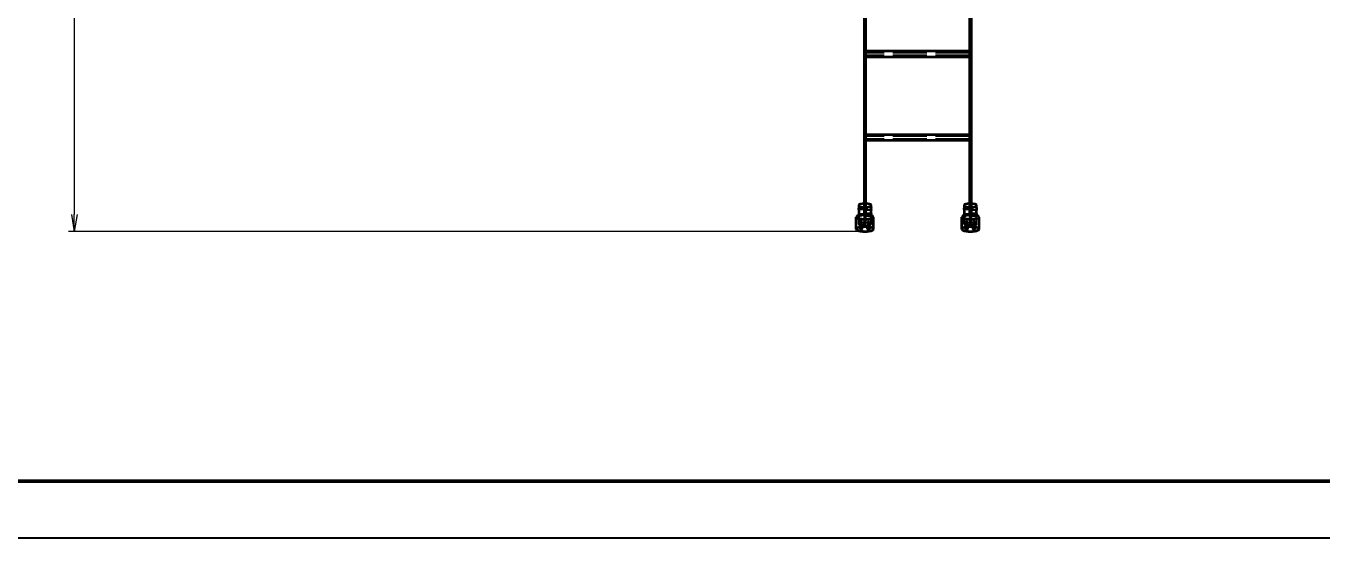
# Model space of a CAD drawing. Header units: millimetres. Extents: x -73083 to 81340, y -6859 to 6812.
# Drawn here: x -70348 to -65114, y -6850 to -4785 of the extents above; entities that cross this region are included whole.
import ezdxf

# ---------------------------------------------------------------- set-up
doc = ezdxf.new("R2010")
doc.units = ezdxf.units.MM
doc.linetypes.add('AM_ISO02W050', pattern=[7.5, 6, -1.5])
doc.layers.add('A3', color=7, linetype='Continuous', plot=False)
doc.layers.add('AM_HID', color=1, linetype='AM_ISO02W050', lineweight=25)
doc.layers.add('AM_VIS', color=7, linetype='Continuous', lineweight=50)
doc.layers.add('word_dim', color=253, linetype='Continuous')
doc.styles.get("Standard").update_dxf_attribs({"font": 'romans.shx', "bigfont": 'bigfont.shx'})
doc.dimstyles.new('STANDARD 1-23', dxfattribs={"dimscale": 23, "dimtxt": 3.5, "dimasz": 3, "dimexe": 1, "dimexo": 0, "dimgap": 1, "dimtad": 3, "dimdsep": 46, "dimtxsty": 'Standard', "dimblk1": 'OPEN', "dimblk2": 'OPEN', "dimsah": 1, "dimcen": 0, "dimclrd": 256, "dimclre": 256, "dimclrt": 3, "dimazin": 2, "dimtfac": 1, "dimtmove": 0, "dimatfit": 3, "dimldrblk": 'OPEN', "dimfxl": 0, "dimtolj": 1, "dimtzin": 0, "dimlwd": 13, "dimlwe": 13, "dimarcsym": 0})

# ---------------------------------------------------------------- blocks, each defined once
blk = doc.blocks.new('_Open')
at = {"color": 0, "lineweight": -2}
for p, q in [((-1, 0.167), (0, 0)), ((-1, -0.167), (0, 0)), ((0, 0), (-1, 0))]:
    blk.add_line(p, q, dxfattribs=at)
blk = doc.blocks.new('*D1040')
at = {"layer": 'DEFPOINTS', "color": 0, "ltscale": 2}
for p in [(-68078.9, -1592.7), (-70152.9, -5613.8), (-66960, -5613.8)]:
    blk.add_point(p, dxfattribs=at)
at = {"layer": 'word_dim', "lineweight": 13, "ltscale": 2}
for p, q in [((-68078.9, -1592.7), (-70175.9, -1592.7)), ((-70152.9, -1661.7), (-70152.9, -5544.8)), ((-66960, -5613.8), (-70175.9, -5613.8))]:
    blk.add_line(p, q, dxfattribs=at)
at = {"layer": 'word_dim', "lineweight": 13, "ltscale": 2, "xscale": 69, "yscale": 69, "zscale": 69}
for p, rotation in [((-70152.9, -1592.7), 90), ((-70152.9, -5613.8), 270)]:
    blk.add_blockref('_Open', p, dxfattribs=dict(at, rotation=rotation))
at = {"layer": 'word_dim', "color": 3, "ltscale": 2, "insert": (-70216.1, -3603.3), "char_height": 80.5, "attachment_point": 5, "rotation": 90}
blk.add_mtext('\\A1;4021.2', dxfattribs=at)

msp = doc.modelspace()

# ---------------------------------------------------------------- linework, layer by layer
at = {"color": 7, "lineweight": 35, "ltscale": 23}
for p, q in [((-66962.98027, -4727.19299), (-66962.97979, -5546.60314)), ((-66956.98027, -4726.45422), (-66956.97979, -5546.60314)), ((-66536.98027, -4726.45373), (-66536.97979, -5546.55285)), ((-66530.98027, -4727.1925), (-66530.97979, -5546.55285)), ((-66956.98027, -4887.00061), (-66956.98027, -4888.79504)), ((-66536.98027, -4887.00061), (-66956.98027, -4887.00061)), ((-66956.98027, -4904.71057), (-66956.98027, -4888.79504)), ((-66956.98003, -4904.71057), (-66956.98003, -4906.90539)), ((-66956.98003, -4910.60559), (-66956.98003, -4906.90539)), ((-66956.98003, -4910.60559), (-66956.98003, -4910.61633)), ((-66536.98003, -4910.61584), (-66956.98003, -4910.61633)), ((-66536.98003, -5223.61047), (-66956.98003, -5223.61096)), ((-66956.98003, -5223.61096), (-66956.98003, -5225.40539)), ((-66956.98003, -5241.32092), (-66956.98003, -5225.40539)), ((-66956.98003, -5241.32092), (-66956.98003, -5243.51574)), ((-66956.98003, -5247.21594), (-66956.98003, -5243.51574)), ((-66956.98003, -5247.21594), (-66956.98003, -5247.22668)), ((-66536.98003, -5247.22619), (-66956.98003, -5247.22668)), ((-66984.97979, -5508.01965), (-66984.97979, -5520.08117)), ((-66984.97979, -5524.80969), (-66984.97979, -5544.12463)), ((-66962.97979, -5501.21984), (-66962.97979, -5546.60314)), ((-66956.97979, -5546.60314), (-66956.97979, -5501.26965)), ((-66934.97979, -5517.20812), (-66934.97979, -5508.06896)), ((-66934.97979, -5541.25207), (-66934.97979, -5527.78137)), ((-66558.97979, -5508.01867), (-66558.97979, -5520.08068)), ((-66558.97979, -5524.80969), (-66558.97979, -5544.12414)), ((-66536.97979, -5501.21984), (-66536.97979, -5546.55285)), ((-66530.97979, -5546.55285), (-66530.97979, -5501.26916)), ((-66508.97979, -5517.20812), (-66508.97979, -5508.06848)), ((-66508.97979, -5541.25158), (-66508.97979, -5527.78137)), ((-66994.97979, -5604.24328), (-66994.97979, -5556.15588)), ((-66984.97979, -5548.85363), (-66984.97979, -5549.44543)), ((-66924.97979, -5604.24328), (-66924.97979, -5556.15588)), ((-66568.97979, -5604.19348), (-66568.97979, -5556.10607)), ((-66558.97979, -5548.85314), (-66558.97979, -5549.39562)), ((-66498.97979, -5604.19348), (-66498.97979, -5556.10607))]:
    msp.add_line(p, q, dxfattribs=at)
for points in [[(-66984.97075, -5519.98742), (-66984.97271, -5519.9884), (-66984.97368, -5519.99084), (-66984.97564, -5519.99816), (-66984.97979, -5520.08117)], [(-66984.97979, -5520.08117), (-66984.93657, -5520.95227), (-66984.86773, -5522.44543)], [(-66984.97979, -5524.80969), (-66984.97026, -5524.52404), (-66984.91558, -5523.57434), (-66984.85918, -5521.93176), (-66984.88652, -5520.72082)], [(-66984.97075, -5544.03088), (-66984.97246, -5544.03234), (-66984.97368, -5544.0343), (-66984.97564, -5544.04162), (-66984.97979, -5544.12463)], [(-66984.97979, -5544.12463), (-66984.93657, -5544.99572), (-66984.86773, -5546.48889)], [(-66984.97979, -5548.85363), (-66984.97026, -5548.5675), (-66984.91558, -5547.61779), (-66984.85918, -5545.9757), (-66984.88652, -5544.76477)], [(-66984.88652, -5520.72082), (-66984.93535, -5520.15783), (-66984.95855, -5520.01672), (-66984.96709, -5519.99084), (-66984.9688, -5519.9884), (-66984.96953, -5519.98791), (-66984.97075, -5519.98742)], [(-66984.88652, -5544.76477), (-66984.93511, -5544.20129), (-66984.95855, -5544.06018), (-66984.96709, -5544.0343), (-66984.9688, -5544.03234), (-66984.96953, -5544.03137), (-66984.97075, -5544.03088)], [(-66935.48638, -5542.63098), (-66935.57891, -5543.50256), (-66935.62725, -5544.46887), (-66935.62725, -5545.50695), (-66935.58062, -5546.56701), (-66935.50322, -5547.53039), (-66935.28643, -5549.36145)], [(-66935.48638, -5518.58703), (-66935.6126, -5520.00646), (-66935.62383, -5521.60217), (-66935.53594, -5523.12414), (-66935.43706, -5524.12072), (-66935.19683, -5525.9591), (-66935.00884, -5527.36291), (-66934.97979, -5527.78137)], [(-66934.97979, -5517.20812), (-66935.01323, -5517.75305), (-66935.21636, -5519.44592), (-66935.39482, -5521.01721), (-66935.46733, -5521.8468), (-66935.53765, -5523.10803)], [(-66934.97979, -5541.25207), (-66935.01323, -5541.79699), (-66935.21636, -5543.48986), (-66935.39482, -5545.06066), (-66935.46733, -5545.89025), (-66935.53765, -5547.15148)], [(-66935.48638, -5518.58703), (-66935.29692, -5517.57336), (-66935.19536, -5517.22521), (-66935.10332, -5517.01086), (-66935.07109, -5516.96594), (-66935.05669, -5516.95275), (-66935.04302, -5516.94641), (-66935.03691, -5516.94543)], [(-66935.48638, -5542.63098), (-66935.29692, -5541.6173), (-66935.19536, -5541.26867), (-66935.10332, -5541.05432), (-66935.07109, -5541.00939), (-66935.05669, -5540.99621), (-66935.04302, -5540.98986), (-66935.03667, -5540.98889)], [(-66935.03691, -5516.94543), (-66935.02495, -5516.94885), (-66935.01787, -5516.95471), (-66935.00542, -5516.97521), (-66934.99102, -5517.02795), (-66934.97979, -5517.20812)], [(-66935.03667, -5540.98889), (-66935.02495, -5540.9923), (-66935.01787, -5540.99816), (-66935.00542, -5541.01867), (-66934.99102, -5541.07141), (-66934.97979, -5541.25207)], [(-66558.97075, -5519.98693), (-66558.97271, -5519.9884), (-66558.97368, -5519.99035), (-66558.97564, -5519.99768), (-66558.97979, -5520.08068)], [(-66558.97979, -5520.08068), (-66558.93657, -5520.95178), (-66558.86773, -5522.44494)], [(-66558.97979, -5524.80969), (-66558.97026, -5524.52355), (-66558.91558, -5523.57385), (-66558.85918, -5521.93176), (-66558.88652, -5520.72033)], [(-66558.97075, -5544.03039), (-66558.97246, -5544.03186), (-66558.97368, -5544.03381), (-66558.97564, -5544.04113), (-66558.97979, -5544.12414)], [(-66558.97979, -5544.12414), (-66558.93657, -5544.99523), (-66558.86773, -5546.4884)], [(-66558.97979, -5548.85314), (-66558.97026, -5548.56701), (-66558.91558, -5547.6173), (-66558.85918, -5545.97521), (-66558.88652, -5544.76379)], [(-66558.88652, -5520.72033), (-66558.93535, -5520.15734), (-66558.95855, -5520.01623), (-66558.96709, -5519.99035), (-66558.9688, -5519.98791), (-66558.96953, -5519.98742), (-66558.97075, -5519.98693)], [(-66558.88652, -5544.76379), (-66558.93511, -5544.20129), (-66558.95855, -5544.05969), (-66558.96709, -5544.03381), (-66558.9688, -5544.03137), (-66558.96953, -5544.03088), (-66558.97075, -5544.03039)], [(-66509.48638, -5542.63049), (-66509.57793, -5543.48937), (-66509.62651, -5544.44104), (-66509.62798, -5545.47424), (-66509.58281, -5546.53039), (-66509.50737, -5547.48742), (-66509.29351, -5549.31018)], [(-66509.48638, -5518.58703), (-66509.6126, -5520.00598), (-66509.62383, -5521.60168), (-66509.53594, -5523.12365), (-66509.43706, -5524.12023), (-66509.19683, -5525.95861), (-66509.00884, -5527.36242), (-66508.97979, -5527.78137)], [(-66508.97979, -5517.20812), (-66509.01323, -5517.75256), (-66509.21636, -5519.44543), (-66509.39482, -5521.01672), (-66509.46733, -5521.84631), (-66509.53765, -5523.10754)], [(-66508.97979, -5541.25158), (-66509.01323, -5541.7965), (-66509.21636, -5543.48937), (-66509.39482, -5545.06018), (-66509.46733, -5545.88977), (-66509.53765, -5547.151)], [(-66509.48638, -5518.58703), (-66509.29692, -5517.57336), (-66509.19536, -5517.22473), (-66509.10332, -5517.01037), (-66509.07109, -5516.96545), (-66509.05669, -5516.95227), (-66509.04302, -5516.94592), (-66509.03691, -5516.94494)], [(-66509.48638, -5542.63049), (-66509.29692, -5541.61682), (-66509.19536, -5541.26867), (-66509.10332, -5541.05383), (-66509.07109, -5541.00891), (-66509.05669, -5540.99621), (-66509.04302, -5540.98937), (-66509.03667, -5540.9884)], [(-66509.03691, -5516.94494), (-66509.02495, -5516.94836), (-66509.01787, -5516.95422), (-66509.00542, -5516.97473), (-66508.99102, -5517.02746), (-66508.97979, -5517.20812)], [(-66509.03667, -5540.9884), (-66509.02495, -5540.99182), (-66509.01787, -5540.99816), (-66509.00542, -5541.01867), (-66508.99102, -5541.07092), (-66508.97979, -5541.25158)]]:
    msp.add_lwpolyline(points, dxfattribs=at)
for centre, major_axis, start_param, end_param in [((-66959.97979, -5556.15588), (35, 0), 0.0000012098, 3.1415938633), ((-66959.97979, -5508.01916), (-25, 0), 4.8326800799, 6.2831865243), ((-66959.97979, -5508.06896), (25, 0), 0.0000012171, 1.4505076615), ((-66533.97979, -5556.10607), (35, 0), 0.0000012098, 3.1415938633), ((-66533.97979, -5508.01867), (-25, 0), 4.8326800799, 6.2831865243), ((-66533.97979, -5508.06848), (25, 0), 0.0000012171, 1.4505076615), ((-66959.97979, -5604.24328), (35, 0), 0.0000012097, 3.1415938633), ((-66533.97979, -5604.19348), (35, 0), 0.0000012097, 3.1415938633), ((-66959.97979, -5604.24328), (35, 0), 3.1415938633, 6.2831865169), ((-66974.97979, -5604.24328), (5.5, 0), 3.1415620575, 6.2831547108), ((-66974.97979, -5604.24328), (5.5, 0), 2.6415938639, 3.1415620575), ((-66974.97979, -5604.24328), (5.5, 0), 6.2831547111, 8.9247791705), ((-66944.97979, -5604.24328), (5.5, 0), 3.1415620562, 6.2831547111), ((-66944.97979, -5604.24328), (5.5, 0), 2.6415938617, 3.1415620562), ((-66944.97979, -5604.24328), (5.5, 0), 6.2831547111, 8.9247791689), ((-66533.97979, -5604.19348), (35, 0), 3.1415938633, 6.2831865169), ((-66548.97979, -5604.19348), (5.5, 0), 3.1415620575, 6.2831547108), ((-66548.97979, -5604.19348), (5.5, 0), 2.6415938639, 3.1415620575), ((-66548.97979, -5604.19348), (5.5, 0), 6.2831547111, 8.9247791705), ((-66518.97979, -5604.19348), (5.5, 0), 3.1415620562, 6.2831547111), ((-66518.97979, -5604.19348), (5.5, 0), 2.6415938617, 3.1415620562), ((-66518.97979, -5604.19348), (5.5, 0), 6.2831547111, 8.9247791689)]:
    msp.add_ellipse(centre, major_axis=major_axis, ratio=0.2739512332, start_param=start_param, end_param=end_param, dxfattribs=at)
at = {"layer": 'A3', "linetype": 'Continuous'}
msp.add_lwpolyline([(-73083.10116, 6811.76774), (-53740.10116, 6811.76774), (-53740.10116, -6850.23226), (-73083.10116, -6850.23226)], close=True, dxfattribs=at)
at = {"layer": 'AM_HID', "ltscale": 23}
for p, q in [((-66536.98027, -4889.54895), (-66956.98027, -4889.54943)), ((-66536.98003, -4893.1466), (-66956.98003, -4893.14709)), ((-66536.98003, -4904.46984), (-66956.98003, -4904.47033)), ((-66536.98003, -4908.06701), (-66956.98003, -4908.0675)), ((-66536.98027, -4887.00061), (-66536.98027, -4888.79504)), ((-66536.98027, -4904.71008), (-66536.98027, -4888.79504)), ((-66536.98003, -4904.71008), (-66536.98003, -4906.9049)), ((-66536.98003, -4910.60559), (-66536.98003, -4906.9049)), ((-66536.98003, -4910.60559), (-66536.98003, -4910.61584)), ((-66536.98003, -5226.1593), (-66956.98003, -5226.15979)), ((-66536.98003, -5229.75695), (-66956.98003, -5229.75744)), ((-66536.98003, -5223.61047), (-66536.98003, -5225.40539)), ((-66536.98003, -5241.32043), (-66536.98003, -5225.40539)), ((-66536.98003, -5241.0802), (-66956.98003, -5241.0802)), ((-66536.98003, -5244.67736), (-66956.98003, -5244.67785)), ((-66536.98003, -5241.32043), (-66536.98003, -5243.51525)), ((-66536.98003, -5247.21545), (-66536.98003, -5243.51525)), ((-66536.98003, -5247.21545), (-66536.98003, -5247.22619)), ((-66962.97979, -5519.98693), (-66984.97026, -5519.98693)), ((-66962.97979, -5524.90393), (-66984.97026, -5524.90393)), ((-66962.97979, -5544.03039), (-66984.97026, -5544.03039)), ((-66956.97979, -5518.99523), (-66962.97979, -5518.99523)), ((-66956.97979, -5525.99523), (-66962.97979, -5525.99523)), ((-66956.97979, -5543.03869), (-66962.97979, -5543.03869)), ((-66962.97979, -5546.60314), (-66962.97979, -5578.1593)), ((-66962.97979, -5546.60314), (-66962.97979, -5578.1593)), ((-66951.97979, -5518.94543), (-66956.97979, -5518.94543)), ((-66951.97979, -5525.94543), (-66956.97979, -5525.94543)), ((-66951.97979, -5542.98889), (-66956.97979, -5542.98937)), ((-66956.97979, -5546.60314), (-66956.97979, -5578.1593)), ((-66956.97979, -5578.2091), (-66956.97979, -5546.60314)), ((-66951.97979, -5518.58703), (-66951.97979, -5516.94543)), ((-66935.03691, -5516.94543), (-66951.97979, -5516.94543)), ((-66951.97979, -5518.58703), (-66951.97979, -5527.94543)), ((-66935.01494, -5527.94543), (-66951.97979, -5527.94543)), ((-66951.97979, -5542.63098), (-66951.97979, -5540.98889)), ((-66935.03691, -5540.98889), (-66951.97979, -5540.98889)), ((-66951.97979, -5542.63098), (-66951.97979, -5551.98889)), ((-66536.97979, -5519.98645), (-66558.97026, -5519.98645)), ((-66536.97979, -5524.90344), (-66558.97026, -5524.90344)), ((-66536.97979, -5544.03039), (-66558.97026, -5544.03039)), ((-66536.97979, -5518.99475), (-66530.97979, -5518.99475)), ((-66536.97979, -5525.99475), (-66530.97979, -5525.99475)), ((-66536.97979, -5543.0382), (-66530.97979, -5543.0382)), ((-66536.97979, -5546.55285), (-66536.97979, -5578.1593)), ((-66536.97979, -5546.55285), (-66536.97979, -5578.1593)), ((-66525.97979, -5518.94494), (-66530.97979, -5518.94494)), ((-66525.97979, -5525.94494), (-66530.97979, -5525.94494)), ((-66525.97979, -5542.9884), (-66530.97979, -5542.9884)), ((-66530.97979, -5546.55285), (-66530.97979, -5578.1593)), ((-66530.97979, -5578.20861), (-66530.97979, -5546.55285)), ((-66525.97979, -5518.58703), (-66525.97979, -5516.94494)), ((-66509.03691, -5516.94494), (-66525.97979, -5516.94494)), ((-66525.97979, -5518.58703), (-66525.97979, -5527.94494)), ((-66509.01494, -5527.94494), (-66525.97979, -5527.94494)), ((-66525.97979, -5542.63049), (-66525.97979, -5540.9884)), ((-66509.03691, -5540.9884), (-66525.97979, -5540.9884)), ((-66525.97979, -5542.63049), (-66525.97979, -5551.9884)), ((-66984.97979, -5549.44543), (-66984.97979, -5584.9591)), ((-66984.97979, -5585.00842), (-66984.97979, -5556.15588)), ((-66962.97979, -5548.94738), (-66984.97026, -5548.94738)), ((-66980.47979, -5604.24328), (-66980.47979, -5594.62561)), ((-66978.47979, -5594.62561), (-66978.47979, -5585.00842)), ((-66977.43828, -5585.00842), (-66977.43828, -5573.46691)), ((-66974.97979, -5572.10217), (-66977.11821, -5573.13488)), ((-66974.97979, -5572.10217), (-66972.84356, -5573.13391)), ((-66972.52129, -5585.00842), (-66972.52129, -5573.4674)), ((-66971.47979, -5594.62561), (-66971.47979, -5585.00842)), ((-66969.47979, -5604.24328), (-66969.47979, -5594.62609)), ((-66956.97979, -5550.03869), (-66962.97979, -5550.03869)), ((-66962.97979, -5591.85705), (-66962.97979, -5578.1593)), ((-66962.97979, -5578.1593), (-66956.97979, -5578.1593)), ((-66962.97979, -5591.75793), (-66962.97979, -5578.1593)), ((-66962.97979, -5591.85705), (-66956.97979, -5591.85705)), ((-66951.97979, -5549.98889), (-66956.97979, -5549.98937)), ((-66956.97979, -5591.85705), (-66956.97979, -5578.1593)), ((-66956.97979, -5591.80773), (-66956.97979, -5578.2091)), ((-66935.01494, -5551.98889), (-66951.97979, -5551.98889)), ((-66950.47979, -5604.24328), (-66950.47979, -5594.62561)), ((-66948.47979, -5594.62561), (-66948.47979, -5585.00842)), ((-66947.43828, -5585.00842), (-66947.43828, -5573.4674)), ((-66947.11821, -5573.13488), (-66947.13726, -5573.14465)), ((-66944.97979, -5572.10217), (-66947.11821, -5573.13488)), ((-66944.97979, -5572.10217), (-66942.84185, -5573.13488)), ((-66942.52129, -5585.00842), (-66942.52129, -5573.46691)), ((-66941.47979, -5594.62561), (-66941.47979, -5585.00842)), ((-66939.47979, -5604.24328), (-66939.47979, -5594.62561)), ((-66934.97979, -5585.00842), (-66934.97979, -5551.82531)), ((-66934.97979, -5585.00842), (-66934.97979, -5556.15588)), ((-66558.97979, -5549.39562), (-66558.97979, -5584.95861)), ((-66558.97979, -5584.95861), (-66558.97979, -5556.10607)), ((-66536.97979, -5548.94738), (-66558.97026, -5548.94738)), ((-66554.47979, -5604.19348), (-66554.47979, -5594.5758)), ((-66552.47979, -5594.5758), (-66552.47979, -5584.95812)), ((-66551.43828, -5585.00793), (-66551.43828, -5573.46691)), ((-66548.97979, -5572.10168), (-66551.11821, -5573.13488)), ((-66548.97979, -5572.10168), (-66546.84356, -5573.13391)), ((-66546.52129, -5585.00793), (-66546.52129, -5573.46691)), ((-66545.47979, -5594.5758), (-66545.47979, -5584.95861)), ((-66543.47979, -5604.19348), (-66543.47979, -5594.5758)), ((-66536.97979, -5550.0382), (-66530.97979, -5550.0382)), ((-66536.97979, -5591.85656), (-66536.97979, -5578.1593)), ((-66536.97979, -5578.1593), (-66530.97979, -5578.1593)), ((-66536.97979, -5591.75793), (-66536.97979, -5578.1593)), ((-66536.97979, -5591.85656), (-66530.97979, -5591.85656)), ((-66525.97979, -5549.9884), (-66530.97979, -5549.9884)), ((-66530.97979, -5591.85656), (-66530.97979, -5578.1593)), ((-66530.97979, -5591.80725), (-66530.97979, -5578.20861)), ((-66509.01494, -5551.9884), (-66525.97979, -5551.9884)), ((-66524.47979, -5604.19348), (-66524.47979, -5594.5758)), ((-66522.47979, -5594.5758), (-66522.47979, -5584.95812)), ((-66521.43828, -5585.00793), (-66521.43828, -5573.46691)), ((-66521.11821, -5573.13488), (-66521.13726, -5573.14416)), ((-66518.97979, -5572.10168), (-66521.11821, -5573.13488)), ((-66518.97979, -5572.10168), (-66516.84185, -5573.13439)), ((-66516.52129, -5585.00793), (-66516.52129, -5573.46691)), ((-66515.47979, -5594.5758), (-66515.47979, -5584.95861)), ((-66513.47979, -5604.19348), (-66513.47979, -5594.5758)), ((-66508.97979, -5585.00793), (-66508.97979, -5551.82482)), ((-66508.97979, -5584.95812), (-66508.97979, -5556.10607))]:
    msp.add_line(p, q, dxfattribs=at)
for points in [[(-66984.97075, -5524.90344), (-66984.97271, -5524.90246), (-66984.97368, -5524.90051), (-66984.97564, -5524.89318), (-66984.97979, -5524.80969)], [(-66984.88652, -5524.17004), (-66984.93535, -5524.73352), (-66984.95855, -5524.87463), (-66984.96709, -5524.90051), (-66984.9688, -5524.90246), (-66984.96953, -5524.90344), (-66984.97075, -5524.90344)], [(-66935.53765, -5523.10803), (-66935.53594, -5524.79943), (-66935.41533, -5526.30383)], [(-66935.53765, -5547.15148), (-66935.53594, -5548.84289), (-66935.41533, -5550.34729)], [(-66935.01494, -5527.94543), (-66935.02031, -5527.94445), (-66935.03203, -5527.93713), (-66935.04522, -5527.92199), (-66935.07476, -5527.87023), (-66935.15459, -5527.65148), (-66935.24443, -5527.3048), (-66935.41533, -5526.30383)], [(-66934.97979, -5527.78137), (-66934.98687, -5527.89465), (-66934.99565, -5527.92687), (-66935.00322, -5527.93957), (-66935.00762, -5527.94348), (-66935.01494, -5527.94543)], [(-66558.97075, -5524.90344), (-66558.97271, -5524.90197), (-66558.97368, -5524.90002), (-66558.97564, -5524.8927), (-66558.97979, -5524.80969)], [(-66558.88652, -5524.17004), (-66558.93535, -5524.73303), (-66558.95855, -5524.87414), (-66558.96709, -5524.90002), (-66558.9688, -5524.90246), (-66558.96953, -5524.90295), (-66558.97075, -5524.90344)], [(-66509.53765, -5523.10754), (-66509.53594, -5524.79895), (-66509.41533, -5526.30334)], [(-66509.53765, -5547.151), (-66509.53594, -5548.84289), (-66509.41533, -5550.3468)], [(-66509.01494, -5527.94494), (-66509.02031, -5527.94396), (-66509.03203, -5527.93664), (-66509.04522, -5527.92199), (-66509.07476, -5527.87023), (-66509.15459, -5527.65148), (-66509.24443, -5527.3048), (-66509.41533, -5526.30334)], [(-66508.97979, -5527.78137), (-66508.98687, -5527.89416), (-66508.99565, -5527.92687), (-66509.00322, -5527.93957), (-66509.00762, -5527.94299), (-66509.01494, -5527.94494)], [(-66984.97075, -5548.94738), (-66984.97246, -5548.94592), (-66984.97368, -5548.94396), (-66984.97564, -5548.93664), (-66984.97979, -5548.85363)], [(-66984.88652, -5548.21398), (-66984.93511, -5548.77697), (-66984.95855, -5548.91809), (-66984.96709, -5548.94396), (-66984.9688, -5548.94641), (-66984.96953, -5548.94689), (-66984.97075, -5548.94738)], [(-66977.13726, -5573.14465), (-66977.28716, -5573.23498), (-66977.38677, -5573.3302), (-66977.43779, -5573.46447)], [(-66977.43779, -5573.46447), (-66977.41265, -5573.56457), (-66977.33721, -5573.65832), (-66977.21416, -5573.74816), (-66976.80571, -5573.91809), (-66976.15972, -5574.05822), (-66975.52617, -5574.12414), (-66974.75444, -5574.13781), (-66974.0457, -5574.08996), (-66973.32036, -5573.96398), (-66972.82232, -5573.79016)], [(-66942.84185, -5573.13488), (-66943.13311, -5573.02258), (-66943.50151, -5572.92932), (-66944.40581, -5572.81262), (-66944.98223, -5572.79406), (-66945.93926, -5572.84729), (-66946.64263, -5572.97131), (-66947.11821, -5573.13488)], [(-66942.52153, -5573.46887), (-66942.55181, -5573.36242), (-66942.63945, -5573.26135), (-66942.84185, -5573.13488)], [(-66942.82232, -5573.79016), (-66942.57256, -5573.60412), (-66942.52153, -5573.46887)], [(-66935.01494, -5551.98889), (-66935.02031, -5551.9884), (-66935.03203, -5551.98059), (-66935.04522, -5551.96594), (-66935.07476, -5551.91418), (-66935.15459, -5551.69543), (-66935.24443, -5551.34875), (-66935.41533, -5550.34729)], [(-66935.28643, -5549.36145), (-66935.0396, -5551.14025), (-66934.97979, -5551.82531)], [(-66934.97979, -5551.82531), (-66934.98687, -5551.93811), (-66934.99565, -5551.97082), (-66935.00322, -5551.98352), (-66935.00762, -5551.98693), (-66935.01494, -5551.98889)], [(-66558.97075, -5548.94689), (-66558.97246, -5548.94543), (-66558.97368, -5548.94348), (-66558.97564, -5548.93615), (-66558.97979, -5548.85314)], [(-66558.88652, -5548.2135), (-66558.93511, -5548.77648), (-66558.95855, -5548.9176), (-66558.96709, -5548.94348), (-66558.9688, -5548.94592), (-66558.96953, -5548.94641), (-66558.97075, -5548.94689)], [(-66551.13726, -5573.14416), (-66551.28716, -5573.23449), (-66551.38677, -5573.3302), (-66551.43779, -5573.46398)], [(-66551.43779, -5573.46398), (-66551.41265, -5573.56408), (-66551.33721, -5573.65783), (-66551.21416, -5573.74816), (-66550.80571, -5573.91809), (-66550.15972, -5574.05773), (-66549.52617, -5574.12365), (-66548.75444, -5574.13732), (-66548.0457, -5574.08947), (-66547.32036, -5573.96398), (-66546.82232, -5573.79016)], [(-66516.84185, -5573.13439), (-66517.13311, -5573.02258), (-66517.50151, -5572.92883), (-66518.40581, -5572.81213), (-66518.98223, -5572.79309), (-66519.93926, -5572.8468), (-66520.64263, -5572.97082), (-66521.11821, -5573.13488)], [(-66516.52153, -5573.46838), (-66516.55181, -5573.36193), (-66516.63945, -5573.26086), (-66516.84185, -5573.13439)], [(-66516.82232, -5573.79016), (-66516.57256, -5573.60363), (-66516.52153, -5573.46838)], [(-66509.01494, -5551.9884), (-66509.02031, -5551.98742), (-66509.03203, -5551.9801), (-66509.04522, -5551.96545), (-66509.07476, -5551.91369), (-66509.15459, -5551.69494), (-66509.24443, -5551.34826), (-66509.41533, -5550.3468)], [(-66509.29351, -5549.31018), (-66509.04131, -5551.12609), (-66508.97979, -5551.82482)], [(-66508.97979, -5551.82482), (-66508.98687, -5551.93762), (-66508.99565, -5551.97033), (-66509.00322, -5551.98303), (-66509.00762, -5551.98645), (-66509.01494, -5551.9884)]]:
    msp.add_lwpolyline(points, dxfattribs=at)
for centre, end in [((-67005.76152, -5523.09729), 1.787081), ((-67005.76152, -5547.14074), 1.7870809), ((-66579.76152, -5523.0968), 1.787081), ((-66579.76152, -5547.14074), 1.7870809)]:
    msp.add_arc(centre, 20.9033, 357.05807531, end, dxfattribs=at)
for centre, major_axis, start_param, end_param in [((-66959.97979, -5508.01916), (-25, 0), 0.0000012171, 1.4505076615), ((-66959.97979, -5508.06896), (25, 0), 4.8326800799, 6.2831865243), ((-66533.97979, -5508.01867), (-25, 0), 0.0000012171, 1.4505076615), ((-66533.97979, -5508.06848), (25, 0), 4.8326800799, 6.2831865243), ((-66959.97979, -5556.15588), (35, 0), 3.1415938632, 6.2831865169), ((-66959.97979, -5556.15588), (25, 0), 0.0000012098, 3.1415938633), ((-66959.97979, -5585.00842), (25, 0), 0.0000012101, 3.1415938633), ((-66959.97979, -5584.9591), (-25, 0), 4.8326800799, 6.2831865243), ((-66959.97979, -5556.15588), (25, 0), 3.1415938635, 6.2831865168), ((-66959.97979, -5584.9591), (-25, 0), 0.0000012171, 1.4505076616), ((-66959.97979, -5585.00842), (25, 0), 3.1415938633, 6.2831865173), ((-66974.97979, -5594.62561), (5.5, 0), 3.1415620578, 6.2831547107), ((-66974.97979, -5594.62561), (5.5, 0), 2.6415938636, 3.1415620578), ((-66974.97979, -5594.62561), (5.5, 0), 6.2831547107, 8.9247791709), ((-66974.97979, -5585.00842), (3.5, 0), 3.1415620575, 5.7831865172), ((-66974.97979, -5594.62561), (3.5, 0), 3.1415620582, 5.7831865153), ((-66974.97979, -5585.00842), (3.5, 0), 6.2831547111, 9.4247473635), ((-66974.97979, -5594.62561), (3.5, 0), 6.2831547102, 9.4247473652), ((-66974.97979, -5585.00842), (-2.4585, 0), 6.2831547115, 9.4247473636), ((-66974.97979, -5585.00842), (-2.4585, 0), 5.7831865321, 6.2831547115), ((-66974.97979, -5573.4674), (-2.4585, 0), 5.7672162072, 5.7831865317), ((-66974.97979, -5585.00842), (-2.4585, 0), 3.1415620576, 5.7831865297), ((-66974.97979, -5573.4674), (-2.4585, 0), 3.660199604, 5.7672162072), ((-66974.97979, -5573.4674), (-2.4585, 0), 3.1415620576, 3.660199604), ((-66974.97979, -5573.4674), (-2.4585, 0), 2.6415938781, 3.1415620576), ((-66974.97979, -5585.00842), (3.5, 0), 5.7831865178, 6.2831547111), ((-66974.97979, -5594.62561), (3.5, 0), 5.7831865156, 6.2831547102), ((-66959.97979, -5585.00842), (25, 0), 0.0000012171, 1.4505076615), ((-66959.97979, -5585.00842), (25, 0), 4.8326800798, 6.2831865243), ((-66944.97979, -5594.62561), (5.5, 0), 3.1415620575, 6.2831547107), ((-66944.97979, -5594.62561), (5.5, 0), 2.6415938633, 3.1415620575), ((-66944.97979, -5594.62561), (5.5, 0), 6.2831547114, 8.92477917), ((-66944.97979, -5585.00842), (3.5, 0), 3.1415620564, 5.7831865184), ((-66944.97979, -5594.62561), (3.5, 0), 3.1415620575, 5.7831865168), ((-66944.97979, -5585.00842), (3.5, 0), 6.2831547114, 9.4247473636), ((-66944.97979, -5594.62561), (3.5, 0), 6.2831547115, 9.4247473641), ((-66944.97979, -5573.4674), (-2.4585, 0), 6.2831547111, 8.9247791703), ((-66944.97979, -5585.00842), (2.4585, 0), 3.1415620576, 6.2831547099), ((-66944.97979, -5573.4674), (-2.4585, 0), 5.7831865193, 6.2831547111), ((-66944.97979, -5585.00842), (2.4585, 0), 2.6415938634, 3.1415620576), ((-66944.97979, -5585.00842), (2.4585, 0), 6.2831547122, 8.9247791689), ((-66944.97979, -5585.00842), (3.5, 0), 5.7831865184, 6.2831547114), ((-66944.97979, -5594.62561), (3.5, 0), 5.7831865172, 6.2831547115), ((-66533.97979, -5556.10607), (35, 0), 3.1415938632, 6.2831865169), ((-66533.97979, -5556.10607), (25, 0), 0.0000012098, 3.1415938633), ((-66533.97979, -5584.95861), (25, 0), 0.0000012101, 3.1415938633), ((-66533.97979, -5584.95861), (-25, 0), 4.8326800799, 6.2831865243), ((-66533.97979, -5556.10607), (25, 0), 3.1415938635, 6.2831865168), ((-66533.97979, -5584.95861), (25, 0), 3.1415938633, 6.2831865173), ((-66533.97979, -5584.95861), (-25, 0), 0.0000012171, 1.4505076616), ((-66548.97979, -5594.5758), (5.5, 0), 3.1415620578, 6.2831547107), ((-66548.97979, -5594.5758), (5.5, 0), 2.6415938636, 3.1415620578), ((-66548.97979, -5594.5758), (5.5, 0), 6.2831547107, 8.9247791709), ((-66548.97979, -5584.95861), (3.5, 0), 3.1415620575, 5.7831865172), ((-66548.97979, -5594.5758), (3.5, 0), 3.1415620582, 5.7831865153), ((-66548.97979, -5584.95861), (3.5, 0), 6.2831547111, 9.4247473635), ((-66548.97979, -5594.5758), (3.5, 0), 6.2831547102, 9.4247473652), ((-66548.97979, -5585.00793), (-2.4585, 0), 6.2831547115, 9.4247473636), ((-66548.97979, -5585.00793), (-2.4585, 0), 5.7831865321, 6.2831547115), ((-66548.97979, -5573.46691), (-2.4585, 0), 5.7672162072, 5.7831865317), ((-66548.97979, -5585.00793), (-2.4585, 0), 3.1415620576, 5.7831865297), ((-66548.97979, -5573.46691), (-2.4585, 0), 3.660199604, 5.7672162072), ((-66548.97979, -5573.46691), (-2.4585, 0), 3.1415620576, 3.660199604), ((-66548.97979, -5573.46691), (-2.4585, 0), 2.6415938781, 3.1415620576), ((-66548.97979, -5584.95861), (3.5, 0), 5.7831865178, 6.2831547111), ((-66548.97979, -5594.5758), (3.5, 0), 5.7831865156, 6.2831547102), ((-66533.97979, -5585.00793), (25, 0), 0.0000012171, 1.4505076615), ((-66533.97979, -5585.00793), (25, 0), 4.8326800798, 6.2831865243), ((-66518.97979, -5594.5758), (5.5, 0), 3.1415620575, 6.2831547107), ((-66518.97979, -5594.5758), (5.5, 0), 2.6415938633, 3.1415620575), ((-66518.97979, -5594.5758), (5.5, 0), 6.2831547114, 8.92477917), ((-66518.97979, -5584.95812), (3.5, 0), 3.1415620564, 5.7831865184), ((-66518.97979, -5594.5758), (3.5, 0), 3.1415620575, 5.7831865168), ((-66518.97979, -5584.95812), (3.5, 0), 6.2831547114, 9.4247473636), ((-66518.97979, -5594.5758), (3.5, 0), 6.2831547115, 9.4247473641), ((-66518.97979, -5573.46691), (-2.4585, 0), 6.2831547111, 8.9247791703), ((-66518.97979, -5585.00793), (2.4585, 0), 3.1415620576, 6.2831547099), ((-66518.97979, -5573.46691), (-2.4585, 0), 5.7831865193, 6.2831547111), ((-66518.97979, -5585.00793), (2.4585, 0), 2.6415938634, 3.1415620576), ((-66518.97979, -5585.00793), (2.4585, 0), 6.2831547122, 8.9247791689), ((-66518.97979, -5584.95812), (3.5, 0), 5.7831865184, 6.2831547114), ((-66518.97979, -5594.5758), (3.5, 0), 5.7831865172, 6.2831547115)]:
    msp.add_ellipse(centre, major_axis=major_axis, ratio=0.2739512332, start_param=start_param, end_param=end_param, dxfattribs=at)
at = {"layer": 'AM_VIS', "linetype": 'Continuous'}
msp.add_line((-72508.10116, -6620.23226), (-53970.10116, -6620.23226), dxfattribs=at)

# ---------------------------------------------------------------- dimensions: what is measured, and where the dimension line sits
at = {"layer": 'word_dim', "ltscale": 2}
dim = msp.add_linear_dim(base=(-70152.88579, -5613.83157), p1=(-68078.91532, -1592.67541), p2=(-66959.97977, -5613.83157), angle=90, dimstyle='STANDARD 1-23', override={"dimdec": 1}, dxfattribs=at)
dim.commit()
dim.dimension.update_dxf_attribs({"geometry": '*D1040', "text_midpoint": (-70216.13579, -3603.25349)})

doc.saveas('drawing.dxf')
